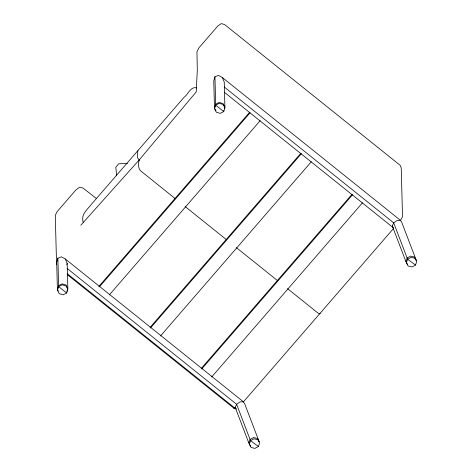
<?xml version="1.0" encoding="UTF-8"?>
<svg xmlns="http://www.w3.org/2000/svg" width="472" height="472" viewBox="0 0 472 472"><rect width="100%" height="100%" fill="white"/><g stroke="black" fill="none" stroke-linecap="round" stroke-linejoin="round"><path stroke-width="0.71" d="M400.539 220.377L402.516 216.819L401.235 167.885L400.162 165.306L224.595 24.538L221.285 23.6L217.846 25.984L198.995 47.761L196.936 51.731L197.308 70.104L196.204 91.916L139.252 159.884C138.013 164.008 137.871 169.466 142.042 171.997L175.395 198.742M250.65 446.223L248.838 443.025L250.054 439.426L253.588 437.538L257.364 438.47L259.169 441.668L244.661 403.743L243.298 401.702L65.289 258.981L61.437 256.833L57.879 258.213L56.693 262.314L57.401 289.354L58.333 291.059M66.782 264.762L67.177 263.394L65.289 258.981M407.719 264.786L405.908 261.582L407.124 257.989L410.652 256.101L414.428 257.033L416.239 260.231L401.731 222.306L400.368 220.265L222.359 77.544L218.506 75.396L214.949 76.777L213.763 80.877L214.471 107.917L215.669 104.229L219.214 102.43L223.044 103.575L224.902 106.991L224.507 108.218M57.401 289.354L58.599 285.666L62.145 283.867L65.974 285.011L67.832 288.427L66.835 291.501M66.658 293.012L67.856 289.324L65.997 285.914L62.168 284.769L58.622 286.563L57.425 290.25L59.283 293.667L63.112 294.811L66.658 293.012L58.622 286.563L57.879 258.213M258.432 446.512L259.647 442.919L257.836 439.715L254.066 438.789L250.532 440.677L249.316 444.27L251.128 447.474L254.904 448.4L258.432 446.512L250.532 440.677L236.619 404.303L67.142 268.421M415.502 265.075L416.717 261.482L414.906 258.278L411.13 257.352L407.601 259.24L406.386 262.833L408.197 266.031L411.973 266.963L415.502 265.075L407.601 259.24L393.689 222.867L224.212 86.978M248.838 443.025L235.221 407.419L236.619 404.303L239.965 401.938L243.298 401.702M405.908 261.582L392.291 225.982L393.689 222.867L397.035 220.501L400.368 220.265M98.843 286.457L249.647 112.253M99.35 286.917L250.154 112.714M109.327 294.917L260.137 120.714M150.019 327.491L300.823 153.288M150.527 327.952L301.337 153.748M160.51 335.952L311.313 161.748M201.196 368.526L352.006 194.322M201.709 368.986L352.513 194.783M211.686 376.986L362.49 202.783M243.239 402.067L319.762 313.685M319.951 313.461L393.495 228.507M80.824 225.203L139.252 159.884M138.078 150.745L137.5 151.589L137.665 158.014L139.317 160.102M127.387 163.501L118.62 163.796L115.846 167.271L116.637 175.655M235.504 408.186L233.687 408.026L67.13 274.48M235.805 408.439L233.687 408.026L234.596 408.239M196.558 87.898C190.658 86.022 187.968 94.843 183.962 97.391L91.267 204.47C86.907 210.14 80.818 214.223 83.166 222.2M96.341 198.435L83.025 188.068L79.632 187.231L75.951 189.897L57.1 211.674L55.283 215.356L56.563 264.296M224.259 92.199L393.654 228.023M185.101 206.524L226.206 239.481M236.401 247.658L277.778 280.828M287.548 288.663L317.609 312.765L319.544 313.921L320.163 313.166M67.195 273.642L236.012 409M392.291 225.982L392.969 227.002M235.221 407.419L236.242 408.947M215.09 109.056L216.023 110.761M222.359 77.544L224.247 81.957L224.902 106.991M223.704 110.678L223.728 111.575L220.182 113.374L216.353 112.23L214.494 108.814L215.692 105.126L214.949 76.777M67.177 263.394L67.832 288.427M224.926 107.887L223.728 111.575L215.692 105.126L219.238 103.333L223.067 104.477L224.926 107.887"/></g></svg>
